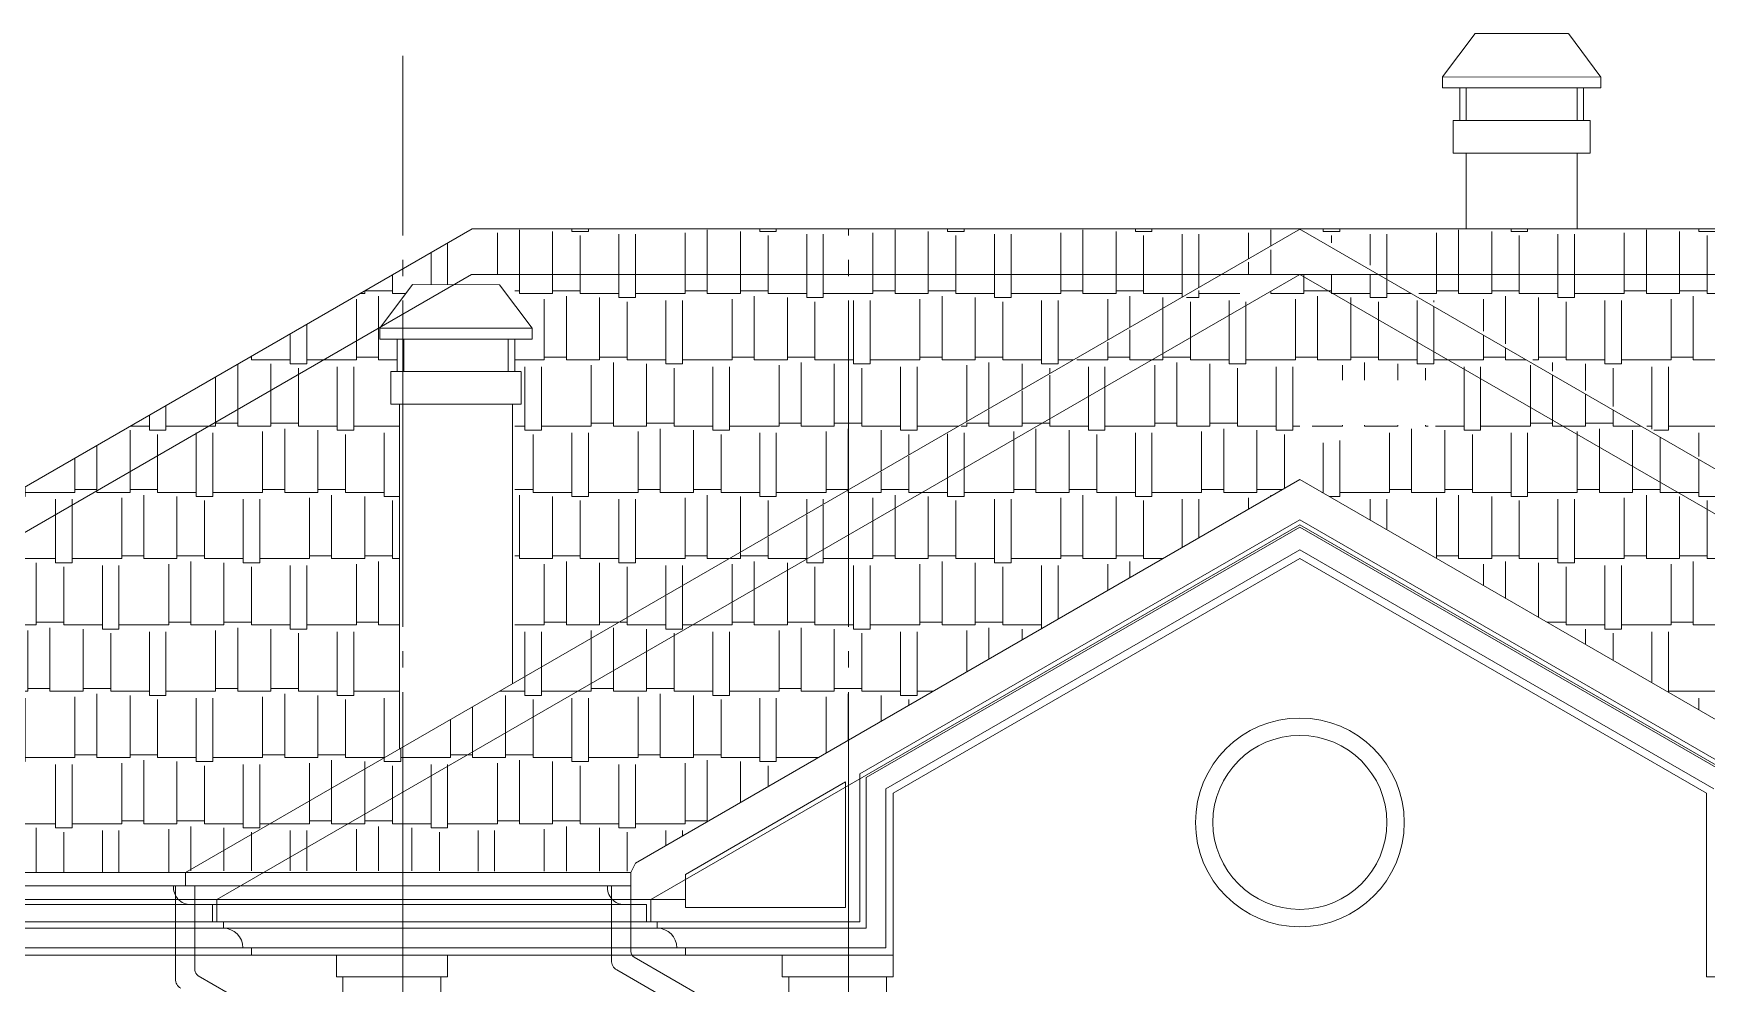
# Model space of a CAD drawing. Header units: millimetres. Extents: x -133165 to 20117, y 15722 to 63536.
# Drawn here: x -127241 to -119547, y 55044 to 59413 of the extents above; entities that cross this region are included whole.
import ezdxf

# ---------------------------------------------------------------- set-up
doc = ezdxf.new("R2010")
doc.units = ezdxf.units.MM
doc.linetypes.add('GOST2.303 5', pattern=[24, 20, -1.5, 1, -1.5])
doc.layers.get('0').update_dxf_attribs({"lineweight": 15})
doc.layers.add('axis', color=7, linetype='GOST2.303 5', lineweight=9)

msp = doc.modelspace()

# ---------------------------------------------------------------- hatches: boundary and pattern name
at = {"ltscale": 10}
h = msp.add_hatch(dxfattribs=at)
h.set_pattern_fill('AR-RSHKE', color=256, style=0)
h.paths.add_polyline_path([(-126901.6, 57545.9), (-126383.3, 57637.3), (-125641.7, 58065.5), (-125497.4, 58257.9), (-125308.7, 58257.8), (-125226.7, 58305.1), (-122596.1, 58305.1), (-121417.4, 58513), (-121420.5, 58514.8), (-125223.5, 58514.8)])
h = msp.add_hatch(dxfattribs=at)
h.set_pattern_fill('AR-RSHKE', color=256, style=0)
h.paths.add_polyline_path([(-121426.3, 58511.4), (-122596.1, 58305.1), (-121778.8, 58305.1)])
h = msp.add_hatch(dxfattribs=at)
h.set_pattern_fill('AR-RSHKE', color=256, style=0)
h.paths.add_polyline_path([(-121417.4, 58494.6), (-121750.9, 58305.1), (-121693.7, 58305.1), (-121417.4, 58305.1)])
h = msp.add_hatch(dxfattribs=at)
h.set_pattern_fill('AR-RSHKE', color=256, style=0)
h.paths.add_polyline_path([(-121381.9, 58514.8), (-116293.5, 55554.7), (-116293.5, 55554.7), (-112413.4, 55554.7), (-117540.2, 58514.7)])
h = msp.add_hatch(dxfattribs=at)
h.set_pattern_fill('AR-RSHKE', color=256, style=0)
h.paths.add_polyline_path([(-125027.8, 57876.3), (-125027.8, 57857.9), (-124997.8, 57857.9), (-124997.8, 57707.6), (-125027.8, 57707.6), (-125027.8, 56428.5), (-123411.3, 57361.7), (-121887.3, 58241.6), (-121778.8, 58305.1), (-122596.1, 58305.1)])
h.paths.add_polyline_path([(-121693.7, 58145.6), (-124766.2, 56371.6), (-123131.2, 56371.6), (-121693.7, 57201.6)], flags=17)
h = msp.add_hatch(dxfattribs=at)
h.set_pattern_fill('AR-RSHKE', color=256, style=0)
h.paths.add_polyline_path([(-121693.7, 58145.6), (-124766.2, 56371.6), (-123131.2, 56371.6), (-121693.7, 57201.6)], flags=17)
h.paths.add_polyline_path([(-122713.1, 57758.4), (-125027.8, 56427.3), (-125027.8, 56371.6), (-124766.2, 56371.6), (-121693.7, 58145.6), (-121693.7, 58305.1), (-121750.9, 58305.1)])
h = msp.add_hatch(dxfattribs=at)
h.set_pattern_fill('AR-RSHKE', color=256, style=0)
h.paths.add_polyline_path([(-122596.1, 58305.1), (-125027.8, 58305.1), (-125027.8, 58164.2), (-124947.8, 58057.6), (-124947.8, 58007.6), (-125027.8, 58007.6), (-125027.8, 57876.3)])
h.paths.add_polyline_path([(-121693.7, 58145.6), (-124766.2, 56371.6), (-123131.2, 56371.6), (-121693.7, 57201.6)], flags=17)
h = msp.add_hatch(dxfattribs=at)
h.set_pattern_fill('AR-RSHKE', color=256, style=0)
h.paths.add_polyline_path([(-121693.7, 58145.6), (-124766.2, 56371.6), (-123131.2, 56371.6), (-121693.7, 57201.6)], flags=17)
edge = h.paths.add_edge_path()
edge.add_line((-120866.7, 58305.1), (-121492.4, 58305.1))
edge.add_line((-121417.4, 58305.1), (-121417.4, 57959.8))
edge.add_line((-122085.4, 57939.8), (-121452.4, 57939.8))
edge.add_line((-121452.4, 57939.8), (-121452.4, 58179.4))
edge.add_line((-121452.4, 58179.4), (-122085.4, 58179.4))
edge.add_line((-122085.4, 58179.4), (-122085.4, 57939.8))
edge.add_line((-121417.4, 57959.8), (-122158, 57959.8))
edge.add_line((-121303, 58169.5), (-121417.4, 58283.9))
edge.add_line((-121417.4, 58283.9), (-121531.8, 58169.5))
h = msp.add_hatch(dxfattribs=at)
h.set_pattern_fill('AR-RSHKE', color=256, style=0)
h.paths.add_polyline_path([(-121693.7, 58145.6), (-124766.2, 56371.6), (-123131.2, 56371.6), (-121693.7, 57201.6)], flags=17)
h.paths.add_polyline_path([(-121693.7, 57201.6), (-121417.4, 57361.1), (-121417.4, 58305.1), (-121693.7, 58145.6)])
h = msp.add_hatch(dxfattribs=at)
h.set_pattern_fill('AR-RSHKE', color=256, style=0)
h.paths.add_polyline_path([(-121417.4, 58305.1), (-121417.4, 57361.1), (-118362.4, 55597.3), (-118342.4, 55556.2), (-116653.9, 55554.9)])
h.paths.add_polyline_path([(-117640.6, 55913.1), (-117244.4, 56783.4), (-116885.5, 56619.9), (-117281.7, 55749.7)], flags=24)
edge = h.paths.add_edge_path()
edge.add_line((-121418.4, 57361.1), (-121342.4, 57361.1))
edge.add_line((-121417.4, 57361.1), (-121417.4, 57611.1))
edge.add_line((-121361.1, 57593.6), (-120826.7, 57593.6))
edge.add_line((-120826.7, 57593.6), (-120826.7, 57818.6))
edge.add_line((-120826.7, 57818.6), (-121361.1, 57818.6))
edge.add_line((-121361.1, 57818.6), (-121361.1, 57593.6))
edge.add_line((-121417.4, 57611.1), (-120770.5, 57611.1))
edge.add_line((-121531.8, 57496.7), (-121417.4, 57382.4))
edge.add_line((-121417.4, 57382.4), (-121303, 57496.7))
h = msp.add_hatch(dxfattribs=at)
h.set_pattern_fill('AR-RSHKE', color=256, style=0)
h.paths.add_polyline_path([(-116653.4, 55554.7), (-116293.5, 55554.7), (-121057.4, 58305.1), (-121417.4, 58305.1)])
h.paths.add_polyline_path([(-117640.6, 55913.1), (-117244.4, 56783.4), (-116885.5, 56619.9), (-117281.7, 55749.7)], flags=25)
h = msp.add_hatch(dxfattribs=at)
h.set_pattern_fill('AR-RSHKE', color=256, style=0)
h.paths.add_polyline_path([(-121693.7, 58145.6), (-124766.2, 56371.6), (-123131.2, 56371.6), (-121693.7, 57201.6)], flags=16)
h.paths.add_polyline_path([(-124766.2, 56371.6), (-125027.8, 56371.6), (-125027.8, 56427.3), (-125557.6, 56122.6), (-126527.9, 55562.4), (-126168.4, 55562.1)])
h = msp.add_hatch(dxfattribs=at)
h.set_pattern_fill('AR-RSHKE', color=256, style=0)
h.paths.add_polyline_path([(-121693.7, 58145.6), (-124766.2, 56371.6), (-123131.2, 56371.6), (-121693.7, 57201.6)], flags=17)
h.paths.add_polyline_path([(-126168.4, 55562.1), (-124490, 55560.8), (-124472.4, 55597.3), (-123131.2, 56371.6), (-124766.2, 56371.6)])
h = msp.add_hatch(dxfattribs=at)
h.set_pattern_fill('AR-RSHKE', color=256, style=0)
h.paths.add_polyline_path([(-125597.4, 57857.9), (-125567.4, 57857.9), (-125567.4, 58007.9), (-125647.4, 58007.9), (-125647.4, 58057.9), (-125641.7, 58065.5), (-126383.3, 57637.3), (-125597.4, 57775.9)], flags=17)
h = msp.add_hatch(dxfattribs=at)
h.set_pattern_fill('AR-RSHKE', color=256, style=0)
h.paths.add_polyline_path([(-125557.6, 57707.6), (-125597.4, 57707.6), (-125597.4, 57775.9), (-126383.3, 57637.3), (-129990.6, 55554.7), (-126541.3, 55554.7), (-125557.6, 56122.6)])
h.paths.add_polyline_path([(-128919, 56166.3), (-128805, 55740.7), (-129084.1, 55665.9), (-129198.2, 56091.5)], flags=24)
h = msp.add_hatch(dxfattribs=at)
h.set_pattern_fill('AR-RSHKE', color=256, style=0)
h.paths.add_polyline_path([(-130350.6, 55554.7), (-129990.6, 55554.7), (-126383.3, 57637.3), (-126901.6, 57545.9)])
h.paths.add_polyline_path([(-128845, 56262.2), (-128692.9, 55694.7), (-129065.1, 55595), (-129217.2, 56162.5)], flags=24)

# ---------------------------------------------------------------- linework, layer by layer
for p, q in [((-120612, 59412.9), (-120762, 59212.9)), ((-120612, 59412.9), (-120183.1, 59412.9)), ((-120182.8, 59412.6), (-120032.8, 59212.6)), ((-120762, 59162.9), (-120762, 59212.9)), ((-120762, 59212.9), (-120032.8, 59212.6)), ((-120762, 59162.9), (-120032.8, 59162.6)), ((-120682, 59012.9), (-120682, 59162.9)), ((-120682, 59162.9), (-120682, 59012.9)), ((-120652, 59162.9), (-120652, 59012.9)), ((-120142.8, 59162.6), (-120142.8, 59012.6)), ((-120112.8, 59012.6), (-120112.8, 59162.6)), ((-120032.8, 59162.6), (-120032.8, 59212.6)), ((-120712, 58862.9), (-120712, 59012.9)), ((-120712, 59012.9), (-120682, 59012.9)), ((-120082.8, 59012.9), (-120712, 59012.9)), ((-120152.7, 59013), (-120122.7, 59013)), ((-120082.8, 58862.6), (-120082.8, 59012.9)), ((-120712, 58862.6), (-120082.8, 58862.6)), ((-120652, 58862.6), (-120652, 58512.9)), ((-120142.4, 58862.6), (-120142.4, 58512.9)), ((-130350.6, 55554.7), (-125223.5, 58514.8)), ((-126541.3, 55554.7), (-121414.2, 58514.8)), ((-121414.2, 58514.8), (-125223.5, 58514.8)), ((-116293.5, 55554.7), (-121420.5, 58514.8)), ((-121420.2, 58514.8), (-117540.2, 58514.7)), ((-130206.7, 55429.9), (-125226.7, 58305.1)), ((-126397.4, 55429.9), (-121417.4, 58305.1)), ((-125497.4, 58257.9), (-125647.4, 58057.9)), ((-125497.4, 58257.9), (-125097.8, 58257.6)), ((-121417.4, 58305.1), (-125226.7, 58305.1)), ((-125097.8, 58257.6), (-124947.8, 58057.6)), ((-116437.4, 55429.9), (-121417.4, 58305.1)), ((-121417.4, 58305.1), (-117537.4, 58305.1)), ((-125647.4, 58007.9), (-125647.4, 58057.9)), ((-125647.4, 58057.9), (-124947.8, 58057.6)), ((-125647.4, 58007.9), (-124947.8, 58007.6)), ((-125567.4, 57857.9), (-125567.4, 58007.9)), ((-125567.4, 58007.9), (-125567.4, 57857.9)), ((-125537.4, 58007.9), (-125537.4, 57857.9)), ((-125057.8, 58007.6), (-125057.8, 57857.6)), ((-125027.8, 57857.6), (-125027.8, 58007.6)), ((-125027.8, 58007.6), (-125027.8, 57857.6)), ((-124947.8, 58007.6), (-124947.8, 58057.6)), ((-125597.4, 57707.9), (-125597.4, 57857.9)), ((-125597.4, 57857.9), (-125567.4, 57857.9)), ((-124997.8, 57857.9), (-125597.4, 57857.9)), ((-124997.8, 57707.6), (-124997.8, 57857.6)), ((-125597.4, 57707.6), (-124997.8, 57707.6)), ((-125557.6, 57707.6), (-125557.6, 56122.6)), ((-125037.6, 57707.6), (-125037.6, 56422.8)), ((-124472.4, 55597.3), (-121417.4, 57361.1)), ((-118362.4, 55597.3), (-121417.4, 57361.1)), ((-123441.4, 56008.3), (-121417.4, 57176.8)), ((-119393.4, 56008.3), (-121417.4, 57176.8)), ((-124402.4, 55429.9), (-121417.4, 57153.3)), ((-123411.4, 55991), (-121417.4, 57142.2)), ((-118432.4, 55429.9), (-121417.4, 57153.3)), ((-119423.4, 55991), (-121417.4, 57142.2)), ((-123321.4, 55939), (-121417.4, 57038.3)), ((-119513.4, 55939), (-121417.4, 57038.3)), ((-123287.4, 55919.4), (-121417.4, 56999)), ((-119547.4, 55919.4), (-121417.4, 56999)), ((-123441.4, 55328.3), (-123441.4, 56008.3)), ((-124242.4, 55545.8), (-123506.4, 55970.8)), ((-123506.4, 55393.3), (-123506.4, 55970.8)), ((-123411.4, 55298.3), (-123411.4, 55991)), ((-123321.4, 55208.3), (-123321.4, 55939)), ((-123287.4, 55174.3), (-123287.4, 55919.4)), ((-119547.4, 55174.3), (-119547.4, 55919.4)), ((-130350.6, 55554.7), (-124493, 55554.7)), ((-126541.3, 55554.7), (-126541.3, 55493.3)), ((-126541.3, 55554.7), (-124493, 55554.7)), ((-124472.4, 55597.3), (-124493, 55554.7)), ((-124493, 55554.7), (-124493, 55493.3)), ((-124242.4, 55393.3), (-124242.4, 55545.8)), ((-130405.3, 55493.3), (-124493, 55493.3)), ((-126596, 55493.3), (-126488, 55493.3)), ((-126596, 55493.3), (-124493, 55493.3)), ((-126588, 55493.3), (-126588, 55065.6)), ((-126498, 55493.3), (-126498, 55106)), ((-124601, 55493.3), (-124493, 55493.3)), ((-124583, 55493.3), (-124583, 55150.2)), ((-124493, 55493.3), (-124493, 55190.7)), ((-130382.6, 55429.9), (-124242.4, 55429.9)), ((-130297.4, 55406.8), (-124422.4, 55406.8)), ((-126517.5, 55406.8), (-126417.4, 55406.8)), ((-126498, 55406.8), (-125542.4, 55406.8)), ((-126417.4, 55406.8), (-126417.4, 55328.3)), ((-126397.4, 55429.9), (-126397.4, 55328.3)), ((-125542.4, 55406.8), (-124422.4, 55406.8)), ((-124522.5, 55406.8), (-124422.4, 55406.8)), ((-124422.4, 55406.8), (-124422.4, 55328.3)), ((-124402.4, 55429.9), (-124402.4, 55328.3)), ((-123506.4, 55393.3), (-124242.4, 55393.3)), ((-130176.7, 55328.3), (-123441.4, 55328.3)), ((-126417.4, 55328.3), (-126367.4, 55328.3)), ((-126417.4, 55328.3), (-125542.4, 55328.3)), ((-126367.4, 55298.3), (-126367.4, 55328.3)), ((-125542.4, 55328.3), (-124372.4, 55328.3)), ((-124422.4, 55328.3), (-124372.4, 55328.3)), ((-124372.4, 55298.3), (-124372.4, 55328.3)), ((-130176.7, 55298.3), (-123411.4, 55298.3)), ((-126367.4, 55298.3), (-125492.4, 55298.3)), ((-125492.4, 55298.3), (-124372.4, 55298.3)), ((-130046.7, 55208.3), (-123321.4, 55208.3)), ((-130046.7, 55174.3), (-124187.1, 55174.3)), ((-126277.4, 55208.3), (-126237.4, 55208.3)), ((-126237.4, 55208.3), (-126277.4, 55208.3)), ((-125542.4, 55208.3), (-126277.4, 55208.3)), ((-126237.4, 55208.3), (-126237.4, 55174.3)), ((-126237.4, 55208.3), (-126237.4, 55208.3)), ((-126237.4, 55174.3), (-123287.4, 55174.3)), ((-125847.4, 55174.3), (-125847.4, 55074.3)), ((-124242.4, 55208.3), (-125542.4, 55208.3)), ((-125337.4, 55174.3), (-125337.4, 55074.3)), ((-123867.4, 54812.1), (-124478, 55164.7)), ((-124282.4, 55208.3), (-124242.4, 55208.3)), ((-124242.4, 55208.3), (-124282.4, 55208.3)), ((-124242.4, 55208.3), (-124242.4, 55174.3)), ((-124242.4, 55208.3), (-124242.4, 55208.3)), ((-124242.4, 55174.3), (-123287.4, 55174.3)), ((-123797.4, 55174.3), (-123797.4, 55074.3)), ((-123287.4, 55174.3), (-123287.4, 55074.3)), ((-119547.4, 55174.3), (-119547.4, 55074.3)), ((-123957.4, 54760.1), (-124558, 55106.9)), ((-125872.4, 54727.5), (-126483, 55080)), ((-125872.4, 54727.5), (-126483, 55080)), ((-125847.4, 55074.3), (-125337.4, 55074.3)), ((-125817.4, 55074.3), (-125817.4, 51894.8)), ((-125367.4, 55074.3), (-125367.4, 51894.8)), ((-123287.4, 55074.3), (-123797.4, 55074.3)), ((-123767.4, 55074.3), (-123767.4, 48364.8)), ((-123317.4, 55074.3), (-123317.4, 48364.8)), ((-119037.4, 55074.3), (-119547.4, 55074.3))]:
    msp.add_line(p, q, dxfattribs=at)
msp.add_lwpolyline([(-123287.4, 55174.3), (-123287.4, 55919.4), (-121417.4, 56999), (-119547.4, 55919.4), (-119547.4, 55174.3)], dxfattribs=at)
msp.add_lwpolyline([(-123797.4, 55174.3), (-123287.4, 55174.3), (-123287.4, 55074.3), (-123797.4, 55074.3)], close=True, dxfattribs=at)
for radius in [480, 400]:
    msp.add_circle((-121417.4, 55784.8), radius, dxfattribs=at)
for centre, radius, start, end in [((-126517.5, 55485.7), 78.9, 174.43397, 270), ((-124522.5, 55485.7), 78.9, 174.43397, 270), ((-126367.4, 55208.3), 90, 0, 90), ((-124372.4, 55208.3), 90, 0, 90), ((-124463, 55190.7), 30, 180, 240), ((-126468, 55106), 30, 180, 240), ((-124533, 55150.2), 50, 180, 240), ((-126538, 55065.6), 50, 180, 240)]:
    msp.add_arc(centre, radius, start, end, dxfattribs=at)
at = {"layer": 'axis', "color": 147, "lineweight": 0, "ltscale": 75}
for p, q in [((-125542.4, 44084.3), (-125542.4, 59309.6)), ((-123492.4, 44084.3), (-123492.4, 58514.8))]:
    msp.add_line(p, q, dxfattribs=at)

doc.saveas('drawing.dxf')
